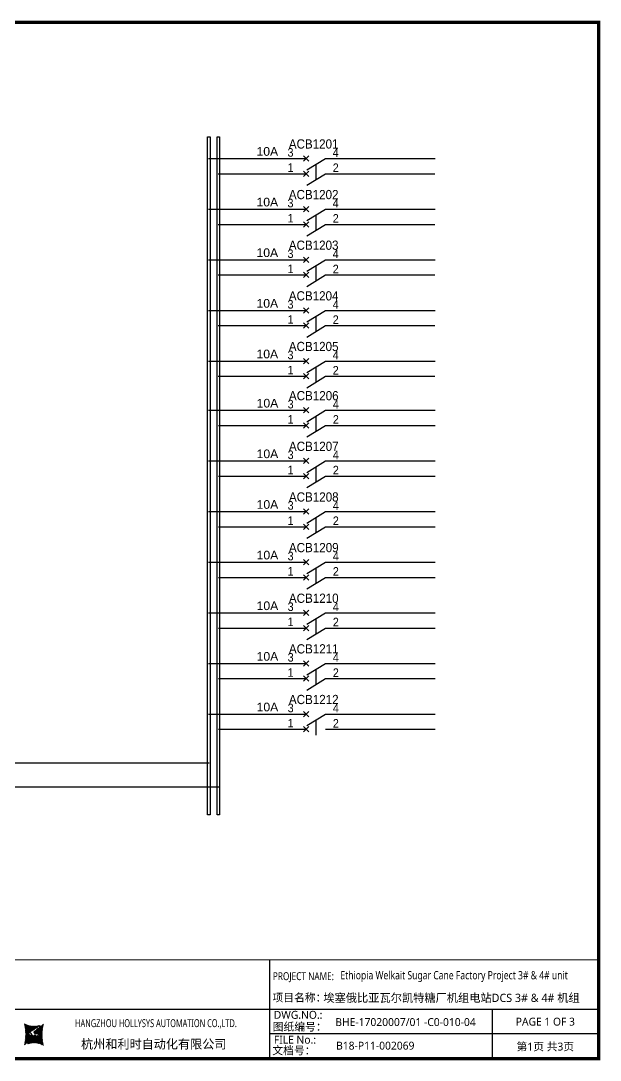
# Model space of a CAD drawing. Extents: x 81437 to 204847, y -54769 to -29444.
# Drawn here: x 98681 to 100442, y -54562 to -51401 of the extents above; entities that cross this region are included whole.
import ezdxf
from ezdxf.enums import TextEntityAlignment as Align
from ezdxf.lldxf.tags import DXFTag

# ---------------------------------------------------------------- set-up
doc = ezdxf.new("R2010")
doc.units = 0
doc.header["$LTSCALE"] = 100
doc.header["$MEASUREMENT"] = 0
for name, color, linetype in [('t', 1, 'Continuous'), ('标准图框及表格', 7, 'Continuous'), ('空气开关', 7, 'Continuous')]:
    doc.layers.add(name, color=color, linetype=linetype)
doc.styles.add('HZ', font='arial.ttf', dxfattribs={"width": 0.7})
doc.styles.get("Standard").update_dxf_attribs({"font": ''})
doc.styles.add('微软雅黑', font='')
doc.styles.get('Standard').set_extended_font_data('SimSun')
doc.styles.get('微软雅黑').set_extended_font_data('Microsoft YaHei')
tags = doc.linetypes.add('CENTER', pattern=[2, 1.25, -0.25, 0.25, -0.25]).pattern_tags.tags
tags[10:11] = [DXFTag(74, 4), DXFTag(75, 0), DXFTag(340, '0'), DXFTag(46, 1.0), DXFTag(50, 0.0), DXFTag(44, 0.0), DXFTag(45, 0.0)]
tags[8:9] = [DXFTag(74, 4), DXFTag(75, 0), DXFTag(340, '0'), DXFTag(46, 1.0), DXFTag(50, 0.0), DXFTag(44, 0.0), DXFTag(45, 0.0)]
tags[6:7] = [DXFTag(74, 4), DXFTag(75, 0), DXFTag(340, '0'), DXFTag(46, 1.0), DXFTag(50, 0.0), DXFTag(44, 0.0), DXFTag(45, 0.0)]
tags[4:5] = [DXFTag(74, 4), DXFTag(75, 0), DXFTag(340, '0'), DXFTag(46, 1.0), DXFTag(50, 0.0), DXFTag(44, 0.0), DXFTag(45, 0.0)]
pattern_1 = [(45, (-6.162819773475348, -58.86246267448996), (-0.736262898216564, 0.7362628982165641), [])]

# ---------------------------------------------------------------- blocks, each defined once
blk = doc.blocks.new('图框')
at = {"layer": '标准图框及表格'}
h = blk.add_hatch(dxfattribs=at)
h.set_pattern_fill('ANSI31', color=5, scale=8.329863809039892, style=0)
h.set_pattern_definition(pattern_1)
edge = h.paths.add_edge_path()
edge.add_arc((2393.094436262916, -3057.016314091056), 55.18534773488954, 238.1092081981581, 291.6531626184834)
edge.add_line((2413.457117633552, -3108.307481089123), (2382.362679957259, -3129.105284474292))
edge.add_arc((2232.744557938924, -3137.191253253037), 135.3602868968974, 346.3915348661821, 374.2500326978034)
edge.add_line((2364.304773850054, -3169.039594784347), (2391.343418124445, -3146.7148906974))
edge.add_line((2385.17637942767, -3139.143911424919), (2389.981166822123, -3139.761302572286))
edge.add_spline(control_points=[(2391.307199095063, -3146.750097628447), (2392.196661605914, -3145.885543305817), (2393.808172678844, -3144.319160410171), (2393.706362376579, -3140.114756849009), (2391.263680388605, -3139.875266105763), (2389.959101290711, -3139.747359722689)], knot_values=[0, 0, 0, 0, 6.844331067525468, 12.40042740766005, 18.76924275352248, 18.76924275352248, 18.76924275352248, 18.76924275352248], weights=[1, 1, 1, 1, 1, 1], degree=3, periodic=0)
edge.add_spline(control_points=[(2382.352543285211, -3129.127895979397), (2381.626555155563, -3129.73152025812), (2380.315378592357, -3130.821700626719), (2379.381276507607, -3132.24510027398), (2378.964379386169, -3132.880374753903)], knot_values=[0, 0, 0, 0, 5.253673658024614, 9.488438564008057, 9.488438564008057, 9.488438564008057, 9.488438564008057], weights=[1, 1, 1, 1, 1], degree=3, periodic=0)
edge.add_spline(control_points=[(2380.109845815059, -3131.144179531064), (2379.558651433159, -3131.767985770505), (2378.469607692277, -3133.249177120419), (2378.75000888206, -3136.59141356358), (2381.696031569307, -3138.758015293683), (2384.022624161043, -3139.007997601494), (2385.15175362843, -3139.129317677358)], knot_values=[10.66597461496156, 10.66597461496156, 10.66597461496156, 10.66597461496156, 18.97770399508879, 28.89455822145742, 41.119553648298, 52.64692538081317, 52.64692538081317, 52.64692538081317, 52.64692538081317], weights=[1, 1, 1, 1, 1, 1, 1], degree=3, periodic=0)
h = blk.add_hatch(dxfattribs=at)
h.set_pattern_fill('ANSI31', color=3, scale=8.329863809039892, style=0)
h.set_pattern_definition(pattern_1)
edge = h.paths.add_edge_path()
edge.add_line((2396.306912351669, -3134.638821765021), (2401.543221691929, -3135.303048767099))
edge.add_spline(control_points=[(2394.881673431148, -3127.632408877759), (2393.992210920092, -3128.496963200258), (2392.380699847337, -3130.063346096064), (2392.482510149457, -3134.26774965708), (2394.925192137576, -3134.507240400384), (2396.229771235499, -3134.635146783385)], knot_values=[0, 0, 0, 0, 6.844331067526932, 12.40042740766158, 18.76924275352342, 18.76924275352342, 18.76924275352342, 18.76924275352342], weights=[1, 1, 1, 1, 1, 1], degree=3, periodic=0)
edge.add_line((2421.884098676157, -3105.342911721815), (2394.845454401773, -3127.667615808762))
edge.add_spline(control_points=[(2406.462349776273, -3142.781070641064), (2406.85282482484, -3142.285248106444), (2407.700959278394, -3140.915136680455), (2407.438863643569, -3137.791092942495), (2404.4928409567, -3135.624491212552), (2402.166248364556, -3135.374508904741), (2401.037118897577, -3135.253188828716)], knot_values=[12.65408913243743, 12.65408913243743, 12.65408913243743, 12.65408913243743, 18.97770399508879, 28.89455822145742, 41.119553648298, 52.64692538081317, 52.64692538081317, 52.64692538081317, 52.64692538081317], weights=[1, 1, 1, 1, 1, 1, 1], degree=3, periodic=0)
edge.add_line((2405.463463917236, -3143.838156073773), (2406.618423075823, -3142.594514654259))
edge.add_line((2403.858524028219, -3145.261600863971), (2405.463463917236, -3143.838156073904))
edge.add_line((2372.73175489228, -3166.075025417009), (2403.826192568573, -3145.277222031841))
edge.add_arc((2393.094436262916, -3217.366192415033), 55.18534773488965, 58.10920819815809, 111.6531626184834)
edge.add_arc((2553.444314586908, -3137.191253253037), 135.360286896897, 166.3915348661823, 194.2500326978024)
at = {"color": 7}
for p, q in [((3109.47921527367, -2910.443887418679), (3109.47921527367, -3210.443887418679)), ((2209.47921527367, -3060.443887418679), (3109.47921527367, -3060.443887418679)), ((3109.47921527367, -3060.443887418679), (4109.47921527367, -3060.443887418679)), ((3785.62275226965, -3060.443887418679), (3785.62275226965, -3210.443887418679)), ((4109.47921527367, -3135.443887418679), (3109.47921527367, -3135.443887418679))]:
    blk.add_line(p, q, dxfattribs=at)
at = {"color": 7, "const_width": 3}
blk.add_lwpolyline([(4109.47921527367, -2910.443887418679), (-6.162819773475348, -2910.443887418679)], dxfattribs=at)
at = {"layer": 't', "color": 7, "const_width": 9.61519705431492}
blk.add_lwpolyline([(4109.47921527367, -3210.443887418679), (4109.47921527367, -58.86246267448996), (-6.162819773475348, -58.86246267448996), (-6.162819773475348, -3210.443887418679)], close=True, dxfattribs=at)
at = {"color": 7, "linetype": 'CENTER', "style": '微软雅黑'}
for s, height, p in [('项目名称：', 24, (3118.237888517288, -3036.94681899895)), ('图纸编号：', 24, (3119.058468482224, -3125.527001057468)), ('杭州和利时自动化有限公司', 27, (2536.38633266712, -3179.976961063531)), ('文档号：', 24, (3117.869572934458, -3197.591179766443))]:
    blk.add_text(s, height=height, dxfattribs=at).set_placement(p)
at = {"color": 7, "style": '微软雅黑', "flags": 8}
for tag, p, height in [('DWG.NAME:', (1375.473639447489, -2969.2419877869), 25), ('DWG.NO.:', (3122.023352488108, -3089.264933317976), 24), ('图纸编号', (3309.199899152482, -3111.267140832559), 24), ('FILENO.:', (3122.509725826509, -3164.966587124836), 24), ('文档号', (3311.563545755656, -3182.994948628203), 24)]:
    blk.add_attdef(tag, p, '', height=height, dxfattribs=at)
at = {"color": 7, "style": '微软雅黑', "width": 0.8, "flags": 8}
for tag, p, height in [('PROJECTNAME:', (3119.317365890063, -2971.670387076527), 24), ('PROJECT_NAME', (3324.743137664682, -2969.191656158461), 25)]:
    blk.add_attdef(tag, p, '', height=height, dxfattribs=at)
at = {"color": 7, "style": '微软雅黑', "flags": 8}
for tag, height, width, p in [('RENLIU', 24, 0.7, (692.0254873090671, -3009.243060483925)), ('SHUFENWANG', 24, 0.7, (879.6254712981536, -3009.243060483925)), ('FANGHOU', 24, 0.7, (1063.567935676903, -3009.243060483925)), ('DANDANLI', 24, 0.7, (1243.852880445316, -3009.243060483925)), ('#10STATIONONTROLCABINETCOVER', 30, 0.6, (1771.737284051596, -3076.044837234568)), ('HANGZHOUHOLLYSYSAUTOMATIONCO.,LTD.', 24, 0.7, (2763.919484516009, -3104.577265918681))]:
    blk.add_attdef(tag, text='', height=height, dxfattribs=dict(at, width=width)).set_placement(p, align=Align.MIDDLE)
for tag, p in [('图纸名称:', (1371.649552043295, -3024.785799731683)), ('项目名称', (3272.897224152879, -3045.626842364768))]:
    blk.add_attdef(tag, text='', height=25, dxfattribs=at).set_placement(p, align=Align.BOTTOM_LEFT)
at = {"color": 7, "flags": 8}
blk.add_attdef('A', text='', height=23, dxfattribs=at).set_placement((53.73638948711596, -3033.744016823508), align=Align.MIDDLE)
at = {"color": 7, "style": '微软雅黑', "flags": 8}
for tag, height, p in [('设计时间', 23, (207.7030023673433, -3033.744016823508)), ('刘仁', 23, (692.0254873090671, -3061.050838701933)), ('王姝芬', 23, (879.6254712981536, -3061.050838701933)), ('侯方', 23, (1063.567935676903, -3061.050838701933)), ('李丹丹', 23, (1243.852880445316, -3061.050838701933)), ('PAGEXOFX', 24, (3947.55098377166, -3097.943887418679)), ('REV.', 24, (53.21983990701119, -3121.911417548025)), ('DATE', 24, (202.7449719716897, -3121.911417548025)), ('DESCRIPTION', 24, (445.5564698352027, -3121.911417548025)), ('PREPARED', 24, (692.0254873090671, -3121.911417548025)), ('CHECKED', 24, (879.625471298139, -3121.911417548025)), ('SIGNED', 24, (1063.567935676889, -3121.911417548025)), ('APPROVED', 24, (1243.852880445316, -3121.911417548025)), ('图纸名称', 30, (1771.737284051596, -3153.557526718527)), ('第几页共几页', 24, (3947.55098377166, -3172.943887418679))]:
    blk.add_attdef(tag, text='', height=height, dxfattribs=at).set_placement(p, align=Align.MIDDLE)
at = {"layer": '标准图框及表格', "color": 5, "style": 'HZ'}
for s, p in [('pgqh', (2367.722055843864, -3118.539690870716)), ('hollilas', (2367.889081852576, -3144.830947292762))]:
    blk.add_text(s, height=5.205656721233694, dxfattribs=at).set_placement(p)
at = {"layer": '标准图框及表格', "color": 3, "style": 'HZ'}
for s, height, p in [('auto', 8.676094535389492, (2394.744307490306, -3133.062499086471)), ('hollysys', 4.338047267694746, (2396.375285240625, -3158.593924068552))]:
    blk.add_text(s, height=height, dxfattribs=at).set_placement(p)
blk = doc.blocks.new('供电端子')
at = {"style": 'HZ', "width": 0.7}
blk.add_attdef('供电端子', (0, 0), '', height=17, dxfattribs=at)

msp = doc.modelspace()

# ---------------------------------------------------------------- linework, layer by layer
at = {"color": 43}
for p, q in [((99251.8174645209, -51820.21649980669), (99548.48207815006, -51820.21649980669)), ((99607.03580946123, -51820.21649980669), (99940.73127160748, -51820.21649980669)), ((99251.8174645209, -51974.21649980669), (99548.48207815006, -51974.21649980669)), ((99607.03580946123, -51974.21649980669), (99940.73127160748, -51974.21649980669)), ((99251.8174645209, -52128.21649980669), (99548.48207815006, -52128.21649980669)), ((99607.03580946123, -52128.21649980669), (99940.73127160748, -52128.21649980669)), ((99251.8174645209, -52282.21649980669), (99548.48207815006, -52282.21649980669)), ((99607.03580946123, -52282.21649980669), (99940.73127160748, -52282.21649980669)), ((99251.8174645209, -52436.21649980669), (99548.48207815006, -52436.21649980669)), ((99607.03580946123, -52436.21649980669), (99940.73127160748, -52436.21649980669)), ((99252.17620216255, -52585.86067357737), (99548.84081579171, -52585.86067357737)), ((99607.39454710294, -52585.86067357737), (99941.09000924914, -52585.86067357737)), ((99252.17620216255, -52739.86067357737), (99548.84081579171, -52739.86067357737)), ((99607.39454710294, -52739.86067357737), (99941.09000924914, -52739.86067357737)), ((99252.17620216255, -52893.86067357737), (99548.84081579171, -52893.86067357737)), ((99607.39454710294, -52893.86067357737), (99941.09000924914, -52893.86067357737)), ((99252.17620216255, -53047.86067357737), (99548.84081579171, -53047.86067357737)), ((99607.39454710294, -53047.86067357737), (99941.09000924914, -53047.86067357737)), ((99252.17620216255, -53201.86067357737), (99548.84081579171, -53201.86067357737)), ((99607.39454710294, -53201.86067357737), (99941.09000924914, -53201.86067357737)), ((99252.17620216255, -53355.86067357737), (99548.84081579171, -53355.86067357737)), ((99607.39454710294, -53355.86067357737), (99941.09000924914, -53355.86067357737)), ((99252.17620216255, -53509.86067357737), (99548.84081579171, -53509.86067357737)), ((99607.39454710294, -53509.86067357737), (99941.09000924914, -53509.86067357737)), ((97636.41393240406, -53658.43490869839), (99253.45671769737, -53658.43490869839))]:
    msp.add_line(p, q, dxfattribs=at)
at = {"color": 6}
for p, q in [((99556.5739569974, -51828.30837865402), (99540.39019930272, -51812.12462095935)), ((99540.39019930272, -51828.30837865402), (99556.5739569974, -51812.12462095935)), ((99550.5641345251, -51855.00448598432), (99607.03580946123, -51820.21649980669)), ((99540.39019930272, -51874.42001408552), (99556.5739569974, -51858.23625639085)), ((99556.5739569974, -51874.42001408552), (99540.39019930272, -51858.23625639085)), ((99550.5641345251, -51901.11612141581), (99607.03580946123, -51866.32813523819)), ((99556.5739569974, -51982.30837865402), (99540.39019930272, -51966.12462095935)), ((99540.39019930272, -51982.30837865402), (99556.5739569974, -51966.12462095935)), ((99550.5641345251, -52009.00448598432), (99607.03580946123, -51974.21649980669)), ((99556.5739569974, -52028.42001408552), (99540.39019930272, -52012.23625639085)), ((99540.39019930272, -52028.42001408552), (99556.5739569974, -52012.23625639085)), ((99550.5641345251, -52055.11612141581), (99607.03580946123, -52020.32813523819)), ((99540.39019930272, -52136.30837865402), (99556.5739569974, -52120.12462095935)), ((99556.5739569974, -52136.30837865402), (99540.39019930272, -52120.12462095935)), ((99550.5641345251, -52163.00448598432), (99607.03580946123, -52128.21649980669)), ((99540.39019930272, -52182.42001408552), (99556.5739569974, -52166.23625639085)), ((99556.5739569974, -52182.42001408552), (99540.39019930272, -52166.23625639085)), ((99550.5641345251, -52209.11612141581), (99607.03580946123, -52174.32813523819)), ((99556.5739569974, -52290.30837865402), (99540.39019930272, -52274.12462095935)), ((99540.39019930272, -52290.30837865402), (99556.5739569974, -52274.12462095935)), ((99550.5641345251, -52317.00448598432), (99607.03580946123, -52282.21649980669)), ((99556.5739569974, -52336.42001408552), (99540.39019930272, -52320.23625639085)), ((99540.39019930272, -52336.42001408552), (99556.5739569974, -52320.23625639085)), ((99550.5641345251, -52363.11612141581), (99607.03580946123, -52328.32813523819)), ((99540.39019930272, -52444.30837865402), (99556.5739569974, -52428.12462095935)), ((99556.5739569974, -52444.30837865402), (99540.39019930272, -52428.12462095935)), ((99550.5641345251, -52471.00448598432), (99607.03580946123, -52436.21649980669)), ((99540.39019930272, -52490.42001408552), (99556.5739569974, -52474.23625639085)), ((99556.5739569974, -52490.42001408552), (99540.39019930272, -52474.23625639085)), ((99550.5641345251, -52517.11612141581), (99607.03580946123, -52482.32813523819)), ((99556.93269463905, -52593.95255242471), (99540.74893694438, -52577.76879473004)), ((99540.74893694438, -52593.95255242471), (99556.93269463905, -52577.76879473004)), ((99550.92287216676, -52620.648659755), (99607.39454710294, -52585.86067357737)), ((99556.93269463905, -52640.06418785621), (99540.74893694438, -52623.88043016154)), ((99540.74893694438, -52640.06418785621), (99556.93269463905, -52623.88043016154)), ((99550.92287216676, -52666.76029518649), (99607.39454710294, -52631.97230900887)), ((99556.93269463905, -52747.95255242471), (99540.74893694438, -52731.76879473004)), ((99540.74893694438, -52747.95255242471), (99556.93269463905, -52731.76879473004)), ((99550.92287216676, -52774.648659755), (99607.39454710294, -52739.86067357737)), ((99556.93269463905, -52794.06418785621), (99540.74893694438, -52777.88043016154)), ((99540.74893694438, -52794.06418785621), (99556.93269463905, -52777.88043016154)), ((99550.92287216676, -52820.76029518649), (99607.39454710294, -52785.97230900887)), ((99540.74893694438, -52901.95255242471), (99556.93269463905, -52885.76879473004)), ((99556.93269463905, -52901.95255242471), (99540.74893694438, -52885.76879473004)), ((99550.92287216676, -52928.648659755), (99607.39454710294, -52893.86067357737)), ((99540.74893694438, -52948.06418785621), (99556.93269463905, -52931.88043016154)), ((99556.93269463905, -52948.06418785621), (99540.74893694438, -52931.88043016154)), ((99550.92287216676, -52974.76029518649), (99607.39454710294, -52939.97230900887)), ((99556.93269463905, -53055.95255242471), (99540.74893694438, -53039.76879473004)), ((99540.74893694438, -53055.95255242471), (99556.93269463905, -53039.76879473004)), ((99550.92287216676, -53082.648659755), (99607.39454710294, -53047.86067357737)), ((99556.93269463905, -53102.06418785621), (99540.74893694438, -53085.88043016154)), ((99540.74893694438, -53102.06418785621), (99556.93269463905, -53085.88043016154)), ((99550.92287216676, -53128.76029518649), (99607.39454710294, -53093.97230900887)), ((99556.93269463905, -53209.95255242471), (99540.74893694438, -53193.76879473004)), ((99540.74893694438, -53209.95255242471), (99556.93269463905, -53193.76879473004)), ((99550.92287216676, -53236.648659755), (99607.39454710294, -53201.86067357737)), ((99556.93269463905, -53256.06418785621), (99540.74893694438, -53239.88043016154)), ((99540.74893694438, -53256.06418785621), (99556.93269463905, -53239.88043016154)), ((99550.92287216676, -53282.76029518649), (99607.39454710294, -53247.97230900887)), ((99556.93269463905, -53363.95255242471), (99540.74893694438, -53347.76879473004)), ((99540.74893694438, -53363.95255242471), (99556.93269463905, -53347.76879473004)), ((99550.92287216676, -53390.648659755), (99607.39454710294, -53355.86067357737)), ((99556.93269463905, -53410.06418785621), (99540.74893694438, -53393.88043016154)), ((99540.74893694438, -53410.06418785621), (99556.93269463905, -53393.88043016154)), ((99550.92287216676, -53436.76029518649), (99607.39454710294, -53401.97230900887)), ((99540.74893694438, -53517.95255242471), (99556.93269463905, -53501.76879473004)), ((99556.93269463905, -53517.95255242471), (99540.74893694438, -53501.76879473004)), ((99550.92287216676, -53544.648659755), (99607.39454710294, -53509.86067357737)), ((99540.74893694438, -53564.06418785621), (99556.93269463905, -53547.88043016154)), ((99556.93269463905, -53564.06418785621), (99540.74893694438, -53547.88043016154))]:
    msp.add_line(p, q, dxfattribs=at)
at = {"color": 5}
for p, q in [((99281.5174645209, -51866.32813523819), (99548.48207815006, -51866.32813523819)), ((99607.03580946123, -51866.32813523819), (99940.14162194231, -51866.32813523819)), ((99281.5174645209, -52020.32813523819), (99548.48207815006, -52020.32813523819)), ((99607.03580946123, -52020.32813523819), (99940.14162194231, -52020.32813523819)), ((99281.5174645209, -52174.32813523819), (99548.48207815006, -52174.32813523819)), ((99607.03580946123, -52174.32813523819), (99940.14162194231, -52174.32813523819)), ((99281.5174645209, -52328.32813523819), (99548.48207815006, -52328.32813523819)), ((99607.03580946123, -52328.32813523819), (99940.14162194231, -52328.32813523819)), ((99281.5174645209, -52482.32813523819), (99548.48207815006, -52482.32813523819)), ((99607.03580946123, -52482.32813523819), (99940.14162194231, -52482.32813523819)), ((99281.87620216256, -52631.97230900887), (99548.84081579171, -52631.97230900887)), ((99607.39454710294, -52631.97230900887), (99940.50035958397, -52631.97230900887)), ((99281.87620216256, -52785.97230900887), (99548.84081579171, -52785.97230900887)), ((99607.39454710294, -52785.97230900887), (99940.50035958397, -52785.97230900887)), ((99281.87620216256, -52939.97230900887), (99548.84081579171, -52939.97230900887)), ((99607.39454710294, -52939.97230900887), (99940.50035958397, -52939.97230900887)), ((99281.87620216256, -53093.97230900887), (99548.84081579171, -53093.97230900887)), ((99607.39454710294, -53093.97230900887), (99940.50035958397, -53093.97230900887)), ((99281.87620216256, -53247.97230900887), (99548.84081579171, -53247.97230900887)), ((99607.39454710294, -53247.97230900887), (99940.50035958397, -53247.97230900887)), ((99281.87620216256, -53401.97230900887), (99548.84081579171, -53401.97230900887)), ((99607.39454710294, -53401.97230900887), (99940.50035958397, -53401.97230900887)), ((99281.87620216256, -53555.97230900887), (99548.84081579171, -53555.97230900887)), ((99607.39454710294, -53555.97230900887), (99940.50035958397, -53555.97230900887)), ((97591.86393240407, -53731.13289977288), (99283.20865562516, -53731.13289977288))]:
    msp.add_line(p, q, dxfattribs=at)
at = {"color": 43}
msp.add_lwpolyline([(99256.55503603972, -51754.46216199459), (99256.55503603972, -53816.226508356), (99248.71774971606, -53816.226508356), (99248.71774971606, -51754.46216199459)], close=True, dxfattribs=at)
at = {"color": 5}
msp.add_lwpolyline([(99285.70503603974, -51754.46216199459), (99285.70503603974, -53816.226508356), (99277.86774971608, -53816.226508356), (99277.86774971608, -51754.46216199459)], close=True, dxfattribs=at)
at = {"layer": '空气开关', "color": 6}
for p, q in [((99578.79997199317, -51883.72212832699), (99578.79997199317, -51837.61049289552)), ((99578.79997199317, -52037.72212832699), (99578.79997199317, -51991.61049289552)), ((99578.79997199317, -52191.72212832699), (99578.79997199317, -52145.61049289552)), ((99578.79997199317, -52345.72212832699), (99578.79997199317, -52299.61049289552)), ((99578.79997199317, -52499.72212832699), (99578.79997199317, -52453.61049289552)), ((99579.15870963488, -52649.36630209767), (99579.15870963488, -52603.2546666662)), ((99579.15870963488, -52803.36630209767), (99579.15870963488, -52757.2546666662)), ((99579.15870963488, -52957.36630209767), (99579.15870963488, -52911.2546666662)), ((99579.15870963488, -53111.36630209767), (99579.15870963488, -53065.2546666662)), ((99579.15870963488, -53265.36630209767), (99579.15870963488, -53219.2546666662)), ((99579.15870963488, -53419.36630209767), (99579.15870963488, -53373.2546666662)), ((99579.15870963488, -53573.36630209767), (99579.15870963488, -53527.2546666662))]:
    msp.add_line(p, q, dxfattribs=at)

# ---------------------------------------------------------------- block references
at = {"color": 1}
ref = msp.add_blockref('图框', (96328.11277189759, -51347.16094524522), dxfattribs=at)
ref.add_attrib('PROJECTNAME:', 'PROJECT NAME:', (99447.43013778765, -54318.83133232175), dxfattribs={"color": 7, "height": 24, "style": '微软雅黑', "width": 0.8000000000000002})
ref.add_attrib('FILENO.:', 'FILE No.:', (99450.6224977241, -54512.12753237006), dxfattribs={"color": 7, "height": 24, "style": '微软雅黑'})
ref.add_attrib('DWG.NO.:', 'DWG.NO.:', (99450.1361243857, -54436.4258785632), dxfattribs={"color": 7, "height": 24, "style": '微软雅黑'})
ref.add_attrib('PAGEXOFX', 'PAGE 1 OF 3', dxfattribs={"color": 7, "height": 24, "style": '微软雅黑', "flags": 8}).set_placement((100275.6637556693, -54445.10483266391), align=Align.MIDDLE)
ref.add_attrib('PROJECT_NAME', 'Ethiopia Welkait Sugar Cane Factory Project 3# & 4# unit', (99652.85590956228, -54316.35260140368), dxfattribs={"color": 7, "height": 25, "style": '微软雅黑', "width": 0.8})
ref.add_attrib('项目名称', '埃塞俄比亚瓦尔凯特糖厂机组电站DCS 3# & 4# 机组', dxfattribs={"color": 7, "height": 25, "style": '微软雅黑'}).set_placement((99601.00999605047, -54392.78778761), align=Align.BOTTOM_LEFT)
ref.add_attrib('HANGZHOUHOLLYSYSAUTOMATIONCO.,LTD.', 'HANGZHOU HOLLYSYS AUTOMATION CO.,LTD.', dxfattribs={"color": 7, "height": 24, "style": '微软雅黑', "width": 0.6999999999999998}).set_placement((99092.0322564136, -54451.73821116391), align=Align.MIDDLE)
ref.add_attrib('文档号', 'B18-P11-002069', (99639.67631765324, -54530.15589387343), dxfattribs={"color": 7, "height": 24, "style": '微软雅黑', "flags": 8})
ref.add_attrib('图纸编号', 'BHE-17020007/01 -C0-010-04', (99637.31267105008, -54458.42808607779), dxfattribs={"color": 7, "height": 24, "style": '微软雅黑', "flags": 8})
ref.add_attrib('第几页共几页', '第1页 共3页', dxfattribs={"color": 7, "height": 24, "style": '微软雅黑', "flags": 8}).set_placement((100275.6637556693, -54520.10483266391), align=Align.MIDDLE)
ref = msp.add_blockref('供电端子', (99571.47002337305, -51789.74834323584), dxfattribs=dict(xscale=0.9349999999976717, yscale=0.9349999999976717))
ref.add_attrib('供电端子', 'ACB1201', dxfattribs={"height": 28.05, "style": 'HZ', "width": 0.9}).set_placement((99571.47002337305, -51789.74834323584), align=Align.CENTER)
ref = msp.add_blockref('供电端子', (99430.67002337307, -51811.74834323584), dxfattribs=dict(xscale=0.9349999999976717, yscale=0.9349999999976717))
ref.add_attrib('供电端子', '10A', dxfattribs={"height": 26.4, "style": 'HZ'}).set_placement((99430.67002337307, -51811.74834323584), align=Align.CENTER)
ref = msp.add_blockref('供电端子', (99571.47002337305, -51943.74834323584), dxfattribs=dict(xscale=0.9349999999976717, yscale=0.9349999999976717))
ref.add_attrib('供电端子', 'ACB1202', dxfattribs={"height": 28.05, "style": 'HZ', "width": 0.9}).set_placement((99571.47002337305, -51943.74834323584), align=Align.CENTER)
ref = msp.add_blockref('供电端子', (99430.67002337307, -51965.74834323584), dxfattribs=dict(xscale=0.9349999999976717, yscale=0.9349999999976717))
ref.add_attrib('供电端子', '10A', dxfattribs={"height": 26.4, "style": 'HZ'}).set_placement((99430.67002337307, -51965.74834323584), align=Align.CENTER)
ref = msp.add_blockref('供电端子', (99430.67002337307, -52119.74834323584), dxfattribs=dict(xscale=0.9349999999976717, yscale=0.9349999999976717))
ref.add_attrib('供电端子', '10A', dxfattribs={"height": 26.4, "style": 'HZ'}).set_placement((99430.67002337307, -52119.74834323584), align=Align.CENTER)
ref = msp.add_blockref('供电端子', (99571.47002337305, -52097.74834323584), dxfattribs=dict(xscale=0.9349999999976717, yscale=0.9349999999976717))
ref.add_attrib('供电端子', 'ACB1203', dxfattribs={"height": 28.05, "style": 'HZ', "width": 0.9}).set_placement((99571.47002337305, -52097.74834323584), align=Align.CENTER)
ref = msp.add_blockref('供电端子', (99430.67002337307, -52273.74834323584), dxfattribs=dict(xscale=0.9349999999976717, yscale=0.9349999999976717))
ref.add_attrib('供电端子', '10A', dxfattribs={"height": 26.4, "style": 'HZ'}).set_placement((99430.67002337307, -52273.74834323584), align=Align.CENTER)
ref = msp.add_blockref('供电端子', (99571.47002337305, -52251.74834323584), dxfattribs=dict(xscale=0.9349999999976717, yscale=0.9349999999976717))
ref.add_attrib('供电端子', 'ACB1204', dxfattribs={"height": 28.05, "style": 'HZ', "width": 0.9}).set_placement((99571.47002337305, -52251.74834323584), align=Align.CENTER)
ref = msp.add_blockref('供电端子', (99571.47002337305, -52405.74834323584), dxfattribs=dict(xscale=0.9349999999976717, yscale=0.9349999999976717))
ref.add_attrib('供电端子', 'ACB1205', dxfattribs={"height": 28.05, "style": 'HZ', "width": 0.9}).set_placement((99571.47002337305, -52405.74834323584), align=Align.CENTER)
ref = msp.add_blockref('供电端子', (99430.67002337307, -52427.74834323584), dxfattribs=dict(xscale=0.9349999999976717, yscale=0.9349999999976717))
ref.add_attrib('供电端子', '10A', dxfattribs={"height": 26.4, "style": 'HZ'}).set_placement((99430.67002337307, -52427.74834323584), align=Align.CENTER)
ref = msp.add_blockref('供电端子', (99571.82876101477, -52555.39251700653), dxfattribs=dict(xscale=0.9349999999976717, yscale=0.9349999999976717))
ref.add_attrib('供电端子', 'ACB1206', dxfattribs={"height": 28.05, "style": 'HZ', "width": 0.9}).set_placement((99571.82876101477, -52555.39251700653), align=Align.CENTER)
ref = msp.add_blockref('供电端子', (99431.02876101472, -52577.39251700653), dxfattribs=dict(xscale=0.9349999999976717, yscale=0.9349999999976717))
ref.add_attrib('供电端子', '10A', dxfattribs={"height": 26.4, "style": 'HZ'}).set_placement((99431.02876101472, -52577.39251700653), align=Align.CENTER)
ref = msp.add_blockref('供电端子', (99571.82876101477, -52709.39251700653), dxfattribs=dict(xscale=0.9349999999976717, yscale=0.9349999999976717))
ref.add_attrib('供电端子', 'ACB1207', dxfattribs={"height": 28.05, "style": 'HZ', "width": 0.9}).set_placement((99571.82876101477, -52709.39251700653), align=Align.CENTER)
ref = msp.add_blockref('供电端子', (99431.02876101472, -52731.39251700653), dxfattribs=dict(xscale=0.9349999999976717, yscale=0.9349999999976717))
ref.add_attrib('供电端子', '10A', dxfattribs={"height": 26.4, "style": 'HZ'}).set_placement((99431.02876101472, -52731.39251700653), align=Align.CENTER)
ref = msp.add_blockref('供电端子', (99571.82876101477, -52863.39251700653), dxfattribs=dict(xscale=0.9349999999976717, yscale=0.9349999999976717))
ref.add_attrib('供电端子', 'ACB1208', dxfattribs={"height": 28.05, "style": 'HZ', "width": 0.9}).set_placement((99571.82876101477, -52863.39251700653), align=Align.CENTER)
ref = msp.add_blockref('供电端子', (99431.02876101472, -52885.39251700653), dxfattribs=dict(xscale=0.9349999999976717, yscale=0.9349999999976717))
ref.add_attrib('供电端子', '10A', dxfattribs={"height": 26.4, "style": 'HZ'}).set_placement((99431.02876101472, -52885.39251700653), align=Align.CENTER)
ref = msp.add_blockref('供电端子', (99431.02876101472, -53039.39251700653), dxfattribs=dict(xscale=0.9349999999976717, yscale=0.9349999999976717))
ref.add_attrib('供电端子', '10A', dxfattribs={"height": 26.4, "style": 'HZ'}).set_placement((99431.02876101472, -53039.39251700653), align=Align.CENTER)
ref = msp.add_blockref('供电端子', (99571.82876101477, -53017.39251700653), dxfattribs=dict(xscale=0.9349999999976717, yscale=0.9349999999976717))
ref.add_attrib('供电端子', 'ACB1209', dxfattribs={"height": 28.05, "style": 'HZ', "width": 0.9}).set_placement((99571.82876101477, -53017.39251700653), align=Align.CENTER)
ref = msp.add_blockref('供电端子', (99431.02876101472, -53193.39251700653), dxfattribs=dict(xscale=0.9349999999976717, yscale=0.9349999999976717))
ref.add_attrib('供电端子', '10A', dxfattribs={"height": 26.4, "style": 'HZ'}).set_placement((99431.02876101472, -53193.39251700653), align=Align.CENTER)
ref = msp.add_blockref('供电端子', (99571.82876101477, -53171.39251700653), dxfattribs=dict(xscale=0.9349999999976717, yscale=0.9349999999976717))
ref.add_attrib('供电端子', 'ACB1210', dxfattribs={"height": 28.05, "style": 'HZ', "width": 0.9}).set_placement((99571.82876101477, -53171.39251700653), align=Align.CENTER)
ref = msp.add_blockref('供电端子', (99571.82876101477, -53325.39251700653), dxfattribs=dict(xscale=0.9349999999976717, yscale=0.9349999999976717))
ref.add_attrib('供电端子', 'ACB1211', dxfattribs={"height": 28.05, "style": 'HZ', "width": 0.9}).set_placement((99571.82876101477, -53325.39251700653), align=Align.CENTER)
ref = msp.add_blockref('供电端子', (99431.02876101472, -53347.39251700653), dxfattribs=dict(xscale=0.9349999999976717, yscale=0.9349999999976717))
ref.add_attrib('供电端子', '10A', dxfattribs={"height": 26.4, "style": 'HZ'}).set_placement((99431.02876101472, -53347.39251700653), align=Align.CENTER)
ref = msp.add_blockref('供电端子', (99571.82876101477, -53479.39251700653), dxfattribs=dict(xscale=0.9349999999976717, yscale=0.9349999999976717))
ref.add_attrib('供电端子', 'ACB1212', dxfattribs={"height": 28.05, "style": 'HZ', "width": 0.9}).set_placement((99571.82876101477, -53479.39251700653), align=Align.CENTER)
ref = msp.add_blockref('供电端子', (99431.02876101472, -53501.39251700653), dxfattribs=dict(xscale=0.9349999999976717, yscale=0.9349999999976717))
ref.add_attrib('供电端子', '10A', dxfattribs={"height": 26.4, "style": 'HZ'}).set_placement((99431.02876101472, -53501.39251700653), align=Align.CENTER)

# ---------------------------------------------------------------- texts
at = {"layer": '空气开关', "style": 'HZ', "width": 0.9}
for s, p in [('3', (99492.07230997205, -51814.52153748447)), ('4', (99629.48480955444, -51814.9797019174)), ('1', (99492.07230997205, -51860.63317291597)), ('2', (99629.48480955444, -51861.09133734889)), ('3', (99492.07230997205, -51968.52153748447)), ('4', (99629.48480955444, -51968.9797019174)), ('1', (99492.07230997205, -52014.63317291597)), ('2', (99629.48480955444, -52015.09133734889)), ('3', (99492.07230997205, -52122.52153748447)), ('4', (99629.48480955444, -52122.9797019174)), ('1', (99492.07230997205, -52168.63317291597)), ('2', (99629.48480955444, -52169.09133734889)), ('3', (99492.07230997205, -52276.52153748447)), ('4', (99629.48480955444, -52276.9797019174)), ('1', (99492.07230997205, -52322.63317291597)), ('2', (99629.48480955444, -52323.0913373489)), ('3', (99492.07230997205, -52430.52153748447)), ('4', (99629.48480955444, -52430.9797019174)), ('1', (99492.07230997205, -52476.63317291597)), ('2', (99629.48480955444, -52477.0913373489)), ('3', (99492.4310476137, -52580.16571125515)), ('4', (99629.8435471961, -52580.62387568808)), ('1', (99492.4310476137, -52626.27734668666)), ('2', (99629.8435471961, -52626.73551111959)), ('3', (99492.4310476137, -52734.16571125517)), ('4', (99629.8435471961, -52734.62387568808)), ('1', (99492.4310476137, -52780.27734668666)), ('2', (99629.8435471961, -52780.73551111959)), ('3', (99492.4310476137, -52888.16571125517)), ('4', (99629.8435471961, -52888.62387568808)), ('1', (99492.4310476137, -52934.27734668666)), ('2', (99629.8435471961, -52934.73551111959)), ('3', (99492.4310476137, -53042.16571125517)), ('4', (99629.8435471961, -53042.62387568808)), ('1', (99492.4310476137, -53088.27734668666)), ('2', (99629.8435471961, -53088.73551111959)), ('3', (99492.4310476137, -53196.16571125517)), ('4', (99629.8435471961, -53196.62387568808)), ('1', (99492.4310476137, -53242.27734668666)), ('2', (99629.8435471961, -53242.73551111959)), ('3', (99492.4310476137, -53350.16571125517)), ('4', (99629.8435471961, -53350.62387568808)), ('1', (99492.4310476137, -53396.27734668666)), ('2', (99629.8435471961, -53396.73551111959)), ('3', (99492.4310476137, -53504.16571125517)), ('4', (99629.8435471961, -53504.62387568808)), ('1', (99492.4310476137, -53550.27734668666)), ('2', (99629.8435471961, -53550.73551111959))]:
    msp.add_text(s, height=26.00961058081033, dxfattribs=at).set_placement(p)

doc.saveas('drawing.dxf')
